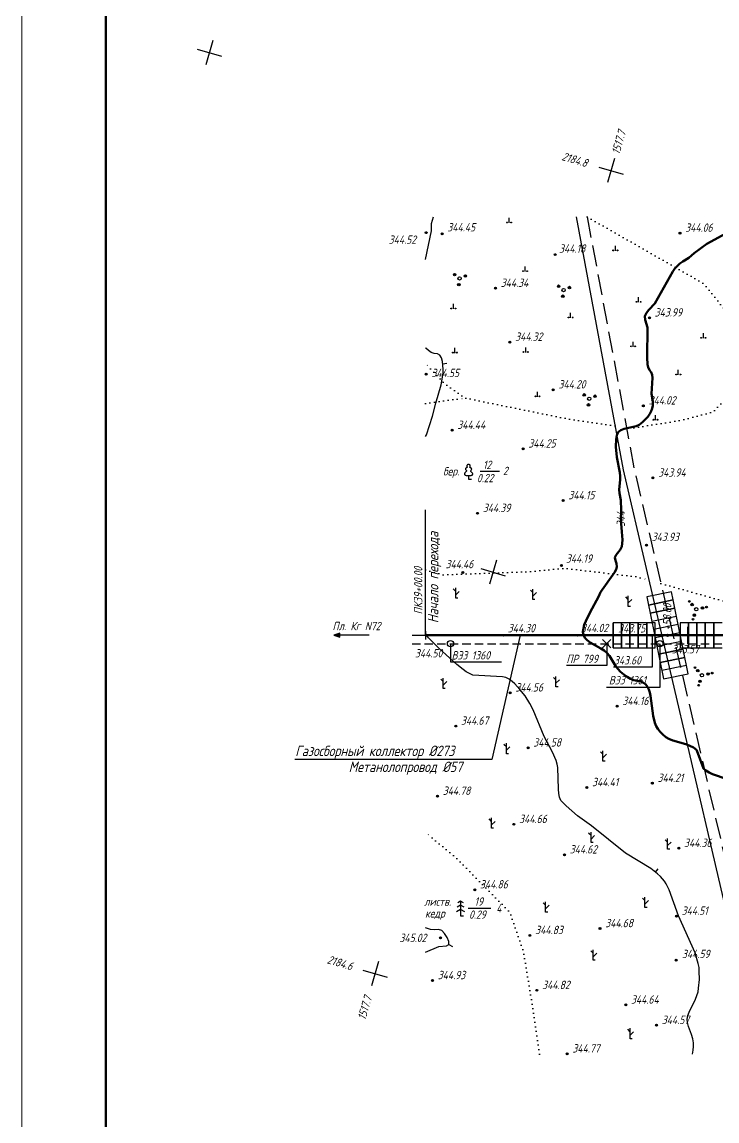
# Model space of a CAD drawing. Extents: x 27 to 1288, y -35 to 667.
# Drawn here: x 26.9 to 193, y 233.8 to 496.4 of the extents above; entities that cross this region are included whole.
import ezdxf
from ezdxf.enums import TextEntityAlignment as Align

# ---------------------------------------------------------------- set-up
doc = ezdxf.new("R2010")
doc.units = 0
for name, pattern in [('IZ_HIDDEN', [3, 2, -1]), ('ИИDash_50_20', [7, 5, -2]), ('ИИDot', [1, 0, -1])]:
    doc.linetypes.add(name, pattern=pattern)
for name, color, linetype, lineweight in [('ИИ_ГЕОЛОГИЯ_025', 7, 'Continuous', 25), ('ИИ_ГЕОСЕТКА_025', 3, 'Continuous', 25), ('ИИ_ГЕОФИЗИКА_025', 7, 'Continuous', 25), ('ИИ_ДОРОГА_025', 7, 'Continuous', 25), ('ИИ_КОНТУР_025', 7, 'ИИDot', 25), ('ИИ_ОТМЕТКА_025', 7, 'Continuous', 25), ('ИИ_ПИКЕТАЖ_025', 7, 'Continuous', 25), ('ИИ_ПРОФИЛЬ_025', 7, 'Continuous', 25), ('ИИ_РЕЛЬЕФ_025', 34, 'Continuous', 25), ('ИИ_РЕЛЬЕФ_050', 34, 'Continuous', 50), ('ИИ_ТЕКСТ_025', 7, 'Continuous', 25), ('ИИ_ТРАССА_ТРУБ_025', 7, 'Continuous', 25), ('ИИ_УГОДЬЯ_025', 7, 'Continuous', 25)]:
    doc.layers.add(name, color=color, linetype=linetype, lineweight=lineweight)
doc.layers.add('ТХ-Л', color=140, linetype='Continuous')
doc.styles.add('VNIPISIMPLEXCUR', font='simplex.shx', dxfattribs={"width": 0.8, "oblique": 15})

# ---------------------------------------------------------------- blocks, each defined once
blk = doc.blocks.new('ИИ05407')
at = {"linetype": 'Continuous', "lineweight": 25}
h = blk.add_hatch(color=0, dxfattribs=at)
edge = h.paths.add_edge_path()
edge.add_arc((-0.5, 0.1), 0.1, 0, 360)
h = blk.add_hatch(color=0, dxfattribs=at)
edge = h.paths.add_edge_path()
edge.add_arc((0.5, 0.1), 0.1, 0, 360)
at = {"color": 0, "linetype": 'Continuous', "lineweight": 25}
blk.add_lwpolyline([(0, 0), (0, 1.2)], dxfattribs=at)
for centre in [(-0.5, 0.1), (0.5, 0.1)]:
    blk.add_circle(centre, 0.1, dxfattribs=at)
blk = doc.blocks.new('PICKET')
at = {"color": 0, "linetype": 'Continuous', "lineweight": 25}
for p, q in [((-0.23, 0), (0.23, 0)), ((0, 0.23), (0, -0.23))]:
    blk.add_line(p, q, dxfattribs=at)
blk.add_circle((0, 0), 0.23, dxfattribs=at)
at = {"color": 0, "linetype": 'Continuous', "style": 'VNIPISIMPLEXCUR', "oblique": 15, "width": 0.8}
blk.add_attdef('OTMETKA', (1.25, 0.3), '', height=2, dxfattribs=at)
at = {"color": 8, "linetype": 'Continuous', "style": 'VNIPISIMPLEXCUR', "oblique": 15, "width": 0.8, "flags": 1}
blk.add_attdef('NOMER', (1.25, -2.7), '', height=2, dxfattribs=at)
blk = doc.blocks.new('ИИ05383')
at = {"color": 0, "linetype": 'Continuous', "lineweight": 25}
for points in [[(0, 1.66), (-0.59, 2.25)], [(0.5, 0), (0, 0), (0, 2.5)], [(0, 0.83), (0.83, 1.66)]]:
    blk.add_lwpolyline(points, dxfattribs=at)
blk = doc.blocks.new('ИИ053952')
at = {"linetype": 'Continuous', "lineweight": 25}
h = blk.add_hatch(color=0, dxfattribs=at)
edge = h.paths.add_edge_path()
edge.add_arc((-1.31, 2.13), 0.2, 0, 360)
h = blk.add_hatch(color=0, dxfattribs=at)
edge = h.paths.add_edge_path()
edge.add_arc((-0.79, 1.28), 0.3, 0, 360)
h = blk.add_hatch(color=0, dxfattribs=at)
edge = h.paths.add_edge_path()
edge.add_arc((1.5, 0.04), 0.3, 0, 360)
h = blk.add_hatch(color=0, dxfattribs=at)
edge = h.paths.add_edge_path()
edge.add_arc((2.5, 0.07), 0.2, 0, 360)
h = blk.add_hatch(color=0, dxfattribs=at)
edge = h.paths.add_edge_path()
edge.add_arc((-1.19, -2.2), 0.2, 0, 360)
h = blk.add_hatch(color=0, dxfattribs=at)
edge = h.paths.add_edge_path()
edge.add_arc((-0.71, -1.32), 0.3, 0, 360)
at = {"color": 0, "linetype": 'Continuous', "lineweight": 25}
for centre, radius in [((-1.31, 2.13), 0.2), ((-0.79, 1.28), 0.3), ((0, 0), 0.4), ((1.5, 0.04), 0.3), ((2.5, 0.07), 0.2), ((-1.19, -2.2), 0.2), ((-0.71, -1.32), 0.3)]:
    blk.add_circle(centre, radius, dxfattribs=at)
blk = doc.blocks.new('ИИ15001')
at = {"color": 0, "linetype": 'Continuous', "lineweight": 25}
blk.add_lwpolyline([(0, 1), (0, -1)], dxfattribs=at)
at = {"color": 0, "linetype": 'Continuous', "lineweight": 25, "style": 'VNIPISIMPLEXCUR', "oblique": 15, "width": 0.8}
blk.add_attdef('STATIONING', text='', height=2, dxfattribs=at).set_placement((0, 2), align=Align.CENTER)
at = {"color": 7, "linetype": 'Continuous', "lineweight": 25, "style": 'VNIPISIMPLEXCUR', "oblique": 15, "width": 0.8}
blk.add_attdef('HEIGHT', text='', height=2, dxfattribs=at).set_placement((0, -2), align=Align.TOP_CENTER)
blk = doc.blocks.new('ИИ15002')
at = {"linetype": 'Continuous', "lineweight": 25}
h = blk.add_hatch(color=0, dxfattribs=at)
edge = h.paths.add_edge_path()
edge.add_arc((0, 0), 0.3, 0, 360)
at = {"color": 0, "linetype": 'Continuous', "lineweight": 25}
blk.add_circle((0, 0), 0.3, dxfattribs=at)
at = {"color": 0, "linetype": 'Continuous', "style": 'VNIPISIMPLEXCUR', "oblique": 15, "width": 0.8}
blk.add_attdef('STATIONING', (1, 1.3), '', height=2, rotation=90, dxfattribs=at)
at = {"color": 7, "linetype": 'Continuous', "style": 'VNIPISIMPLEXCUR', "oblique": 15, "width": 0.8}
blk.add_attdef('HEIGHT', text='', height=2, dxfattribs=at).set_placement((0, -1.3), align=Align.TOP_CENTER)
blk = doc.blocks.new('ИИ053951')
at = {"linetype": 'Continuous', "lineweight": 25}
h = blk.add_hatch(color=0, dxfattribs=at)
edge = h.paths.add_edge_path()
edge.add_arc((-1.4, 0.53), 0.3, 0, 360)
h = blk.add_hatch(color=0, dxfattribs=at)
edge = h.paths.add_edge_path()
edge.add_arc((1.16, 0.95), 0.3, 0, 360)
h = blk.add_hatch(color=0, dxfattribs=at)
edge = h.paths.add_edge_path()
edge.add_arc((0.24, -1.48), 0.3, 0, 360)
at = {"color": 0, "linetype": 'Continuous', "lineweight": 25}
for centre, radius in [((-1.4, 0.53), 0.3), ((0, 0), 0.4), ((1.16, 0.95), 0.3), ((0.24, -1.48), 0.3)]:
    blk.add_circle(centre, radius, dxfattribs=at)
blk = doc.blocks.new('ИИ053672А')
at = {"color": 0, "linetype": 'Continuous'}
for points in [[(0.7, 3.1), (0, 3.5), (-0.7, 3.1)], [(0, 3.5), (0, 0), (0.7, 0)], [(1, 0.92), (0, 1.5), (-1, 0.92)], [(0.85, 2.01), (0, 2.5), (-0.85, 2.01)]]:
    blk.add_lwpolyline(points, dxfattribs=at)
at = {"color": 0, "linetype": 'Continuous', "style": 'VNIPISIMPLEXCUR', "oblique": 15, "width": 0.8}
blk.add_attdef('RACE1', text='', height=2, dxfattribs=at).set_placement((-2, 2.25), align=Align.RIGHT)
blk.add_attdef('HEIGHT', (2, 2.25), '', height=2, dxfattribs=at)
blk.add_attdef('DISTANCE', text='', height=2, dxfattribs=at).set_placement((8.5, 1.75), align=Align.MIDDLE_LEFT)
blk.add_attdef('RACE2', text='', height=2, dxfattribs=at).set_placement((-2, 1.25), align=Align.TOP_RIGHT)
blk.add_attdef('THICKNESS', text='', height=2, dxfattribs=at).set_placement((2, 1.25), align=Align.TOP_LEFT)
blk = doc.blocks.new('ИИ053296')
at = {"color": 0, "linetype": 'Continuous', "lineweight": 25}
blk.add_lwpolyline([(0, 0), (1, 0)], dxfattribs=at)
blk = doc.blocks.new('ИИ15008')
at = {"linetype": 'Continuous', "lineweight": 25}
blk.add_hatch(color=0, dxfattribs=at).paths.add_polyline_path([(0, 0), (1.5, -0.5), (1.5, 0.5)])
at = {"color": 0, "linetype": 'Continuous', "lineweight": 25}
blk.add_lwpolyline([(0, 0), (1.5, -0.5), (1.5, 0.5)], close=True, dxfattribs=at)
blk.add_lwpolyline([(8.5, 0), (0, 0)], dxfattribs=at)
blk = doc.blocks.new('ИИ05012')
at = {"color": 0, "linetype": 'Continuous', "flags": 128}
for points in [[(0, 3), (0, -3)], [(-3, 0), (3, 0)]]:
    blk.add_lwpolyline(points, dxfattribs=at)
blk = doc.blocks.new('ИИ053671А')
at = {"color": 0, "linetype": 'Continuous'}
blk.add_lwpolyline([(0, 0.88), (0.13, 0.88), (0.34, 0.88), (0.48, 0.88), (0.61, 0.89), (0.73, 0.91), (0.82, 0.94), (0.91, 1), (0.96, 1.07), (0.98, 1.15), (0.99, 1.23), (0.99, 1.29), (0.96, 1.38), (0.93, 1.45), (0.88, 1.52), (0.8, 1.61), (0.72, 1.69), (0.65, 1.77), (0.57, 1.84), (0.54, 1.89), (0.51, 1.93), (0.5, 1.97), (0.5, 1.99), (0.52, 2.02), (0.55, 2.05), (0.61, 2.12), (0.68, 2.2), (0.73, 2.29), (0.75, 2.37), (0.74, 2.44), (0.71, 2.52), (0.67, 2.58), (0.63, 2.62), (0.6, 2.65), (0.55, 2.68), (0.5, 2.71), (0.41, 2.76), (0.36, 2.79), (0.34, 2.81), (0.32, 2.83), (0.32, 2.85), (0.32, 2.87), (0.34, 2.89), (0.35, 2.93), (0.37, 2.97), (0.4, 3.03), (0.41, 3.1), (0.41, 3.19), (0.4, 3.25), (0.36, 3.32), (0.32, 3.38), (0.28, 3.41), (0.25, 3.44), (0.18, 3.48), (0.13, 3.49), (0.07, 3.5), (0, 3.5), (-0.07, 3.5), (-0.13, 3.49), (-0.18, 3.48), (-0.25, 3.44), (-0.28, 3.41), (-0.32, 3.38), (-0.36, 3.32), (-0.4, 3.25), (-0.41, 3.19), (-0.41, 3.1), (-0.4, 3.03), (-0.37, 2.97), (-0.35, 2.93), (-0.34, 2.89), (-0.32, 2.87), (-0.32, 2.85), (-0.32, 2.83), (-0.34, 2.81), (-0.36, 2.79), (-0.41, 2.76), (-0.5, 2.71), (-0.55, 2.68), (-0.6, 2.65), (-0.63, 2.62), (-0.67, 2.58), (-0.71, 2.52), (-0.74, 2.44), (-0.75, 2.37), (-0.73, 2.29), (-0.68, 2.2), (-0.61, 2.12), (-0.55, 2.05), (-0.52, 2.02), (-0.5, 1.99), (-0.5, 1.97), (-0.51, 1.93), (-0.54, 1.89), (-0.57, 1.84), (-0.65, 1.77), (-0.72, 1.69), (-0.8, 1.61), (-0.88, 1.52), (-0.93, 1.45), (-0.96, 1.38), (-0.99, 1.29), (-0.99, 1.23), (-0.98, 1.15), (-0.96, 1.07), (-0.91, 1), (-0.82, 0.94), (-0.73, 0.91), (-0.61, 0.89), (-0.48, 0.88), (-0.34, 0.88), (-0.13, 0.88)], close=True, dxfattribs=at)
blk.add_lwpolyline([(0, 0.88), (0, 0), (0.7, 0)], dxfattribs=at)
at = {"color": 0, "linetype": 'Continuous', "style": 'VNIPISIMPLEXCUR', "oblique": 15, "width": 0.8}
blk.add_attdef('RACE1', text='', height=2, dxfattribs=at).set_placement((-2, 2.25), align=Align.RIGHT)
blk.add_attdef('HEIGHT', (2, 2.25), '', height=2, dxfattribs=at)
blk.add_attdef('DISTANCE', text='', height=2, dxfattribs=at).set_placement((8.5, 1.75), align=Align.MIDDLE_LEFT)
blk.add_attdef('RACE2', text='', height=2, dxfattribs=at).set_placement((-2, 1.25), align=Align.TOP_RIGHT)
blk.add_attdef('THICKNESS', text='', height=2, dxfattribs=at).set_placement((2, 1.25), align=Align.TOP_LEFT)
blk = doc.blocks.new('ИИ22002')
at = {"color": 0, "linetype": 'Continuous', "lineweight": 25}
for points in [[(-1, 1), (1, -1)], [(-1, -1), (1, 1)]]:
    blk.add_lwpolyline(points, dxfattribs=at)
at = {"color": 0, "linetype": 'Continuous', "style": 'VNIPISIMPLEXCUR', "oblique": 15, "width": 0.8}
blk.add_attdef('NUMBER', (1.7, -1), '', height=2, dxfattribs=at)
blk = doc.blocks.new('ИИ22001')
at = {"color": 0, "linetype": 'Continuous', "lineweight": 25}
blk.add_circle((0, 0), 0.75, dxfattribs=at)
at = {"color": 0, "linetype": 'Continuous', "style": 'VNIPISIMPLEXCUR', "oblique": 15, "width": 0.8}
blk.add_attdef('NUMBER', (1.7, -1), '', height=2, dxfattribs=at)
blk = doc.blocks.new('Siberia.Format{29e97dca-823b-4f4a-92bd-6423e5008af1}')
at = {"layer": 'ИИ_ГЕОЛОГИЯ_025', "color": 0, "linetype": 'Continuous', "lineweight": 15}
blk.add_lwpolyline([(0, 0), (1261, 0), (1261, 594), (0, 594), (0, 0)], dxfattribs=at)
at = {"layer": 'ИИ_ГЕОЛОГИЯ_025', "color": 0, "linetype": 'Continuous', "lineweight": 60}
blk.add_lwpolyline([(20, 5), (1256, 5), (1256, 589), (20, 589), (20, 5)], dxfattribs=at)

msp = doc.modelspace()

# ---------------------------------------------------------------- linework, layer by layer
at = {"layer": 'ИИ_ГЕОФИЗИКА_025', "linetype": 'IZ_HIDDEN', "flags": 128}
msp.add_lwpolyline([(120.134, 347.863), (299.105, 347.863), (438.723, 347.861)], dxfattribs=at)
at = {"layer": 'ИИ_ГЕОФИЗИКА_025', "flags": 128}
for points in [[(129.314, 347.863), (129.314, 343.554), (141.5, 343.554)], [(166.637, 347.863), (166.637, 342.663), (157.046, 342.663)], [(179.314, 347.863), (179.314, 337.396), (166.577, 337.396)]]:
    msp.add_lwpolyline(points, dxfattribs=at)
at = {"layer": 'ИИ_ДОРОГА_025', "flags": 128}
msp.add_lwpolyline([(159.309, 449.864), (170.599, 389.382), (198.046, 271.511), (201.805, 249.789)], dxfattribs=at)
at = {"layer": 'ИИ_ДОРОГА_025', "linetype": 'ИИDash_50_20', "flags": 128}
msp.add_lwpolyline([(161.954, 449.864), (173.144, 389.916), (200.595, 272.028), (204.443, 249.789)], dxfattribs=at)
at = {"layer": 'ИИ_КОНТУР_025', "flags": 128}
for points in [[(161.954, 449.864), (189.84, 433.883), (198.043, 423.731), (197.725, 412.204), (195.627, 406.784), (191.943, 403.222), (184.456, 401.251), (172.439, 399.342), (171.355, 399.5)], [(168.636, 399.898), (158.009, 401.451), (132.82, 406.578), (127.974, 409.958), (123.416, 414.7), (123.314, 414.812)], [(123.314, 405.282), (132.82, 406.578)], [(123.314, 365.474), (127.41, 364.342), (148.189, 365.083), (156.582, 365.892), (173.908, 363.838), (176.73, 363.05)], [(179.586, 362.252), (190.68, 359.151), (223.314, 349.863), (240.977, 344.944), (246.921, 344.147), (254.809, 343.025), (262.775, 342.803), (269.538, 345.376), (272.55, 347.133)], [(150.564, 249.79), (149.264, 259.027), (146.761, 274.194), (143.508, 283.677), (130.549, 296.819), (123.314, 302.771)]]:
    msp.add_lwpolyline(points, dxfattribs=at)
at = {"layer": 'ИИ_ОТМЕТКА_025', "elevation": 343.6}
msp.add_lwpolyline([(177.494, 349.863), (177.494, 342.244), (168.253, 342.244)], dxfattribs=at)
at = {"layer": 'ИИ_ПИКЕТАЖ_025', "color": 4}
msp.add_lwpolyline([(123.314, 349.863), (123.314, 379.811)], dxfattribs=at)
at = {"layer": 'ИИ_ПРОФИЛЬ_025', "elevation": 343.57, "flags": 128}
msp.add_lwpolyline([(186.022, 347.863), (186.022, 351.863)], dxfattribs=at)
at = {"layer": 'ИИ_РЕЛЬЕФ_025'}
for points, elevation in [([(123.314, 439.678), (124.802, 446.522), (124.737, 448.244), (125.242, 449.866)], 344.5), ([(123.314, 397.4), (123.543, 397.791), (125.018, 402.217), (125.781, 405.365), (127.119, 409.7), (127.568, 412.518), (127.592, 413.437), (127.382, 415.328), (127.16, 416.194), (126.785, 416.835), (126.172, 417.121), (125.427, 417.221), (124.677, 417.468), (124.062, 417.905), (123.416, 418.462), (123.314, 418.569)], 344.5), ([(187.155, 249.79), (187.312, 250.735), (187.376, 251.595), (187.366, 252.447), (187.202, 253.435), (186.911, 254.44), (186.208, 256.406), (185.961, 257.326), (185.888, 258.175), (186.042, 259.035), (186.352, 259.815), (187.818, 262.943), (188.171, 263.777), (188.441, 264.695), (188.596, 265.579), (188.766, 267.581), (188.753, 269.593), (188.681, 270.488), (188.513, 271.428), (187.723, 273.972), (183.754, 282.807), (181.56, 289.033), (181.237, 289.718), (180.816, 290.472), (180.397, 291.109), (179.959, 291.677), (179.479, 292.226), (178.755, 292.902), (177.199, 294.146), (171.106, 297.769), (163.006, 304.353), (159.617, 306.687), (156.95, 309.101), (155.679, 310.369), (155.388, 311.165), (155.203, 312.095), (155.099, 313.12), (154.956, 318.295), (154.835, 319.066), (154.588, 319.911), (153.719, 321.916), (151.685, 325.691), (149.075, 332.032), (148.281, 333.583), (147.126, 335.388), (145.917, 336.917), (144.663, 338.244), (144.047, 338.834), (143.358, 339.345), (142.511, 339.762), (141.735, 339.953), (134.618, 340.365), (133.843, 340.721), (133.083, 341.165), (132.334, 341.683), (130.862, 342.884), (126.5, 346.822), (124.083, 349.252), (123.604, 349.923), (123.314, 350.481)], 344.5), ([(123.314, 274.139), (126.551, 275.534), (128.385, 275.694), (128.929, 275.995), (128.9, 276.688), (128.492, 277.669), (127.875, 278.644), (127.218, 279.317), (126.475, 279.531), (125.61, 279.487), (124.57, 279.585), (123.314, 279.974)], 345)]:
    msp.add_lwpolyline(points, dxfattribs=dict(at, elevation=elevation))
at = {"layer": 'ИИ_РЕЛЬЕФ_050', "elevation": 344}
msp.add_lwpolyline([(195.824, 315.363), (192.838, 316.353), (191.915, 316.716), (191.072, 317.114), (190.338, 317.562), (189.738, 318.07), (188.429, 321.667), (188.045, 322.532), (187.38, 323.042), (186.525, 323.462), (185.54, 323.818), (182.41, 324.746), (181.508, 325.091), (180.778, 325.495), (180.001, 326.125), (179.365, 326.793), (178.846, 327.485), (178.421, 328.184), (178.094, 328.98), (177.695, 330.604), (177.102, 335.427), (176.931, 336.234), (176.713, 336.896), (176.364, 337.575), (175.956, 338.079), (175.43, 338.501), (174.757, 338.801), (173.093, 339.182), (172.291, 339.483), (171.489, 339.959), (170.706, 340.527), (169.955, 341.172), (169.249, 341.878), (168.711, 342.567), (167.283, 344.939), (166.666, 345.703), (166.038, 346.237), (165.265, 346.723), (162.695, 348.137), (161.962, 348.67), (161.431, 349.29), (161.053, 349.971), (160.964, 350.694), (161.05, 351.495), (161.284, 352.36), (161.638, 353.278), (162.595, 355.225), (164.731, 359.215), (165.149, 360.162), (168.508, 364.895), (168.865, 365.588), (169.071, 366.209), (169.003, 367.03), (168.733, 367.743), (168.602, 368.456), (168.877, 369.071), (169.862, 370.305), (170.219, 371.068), (170.346, 371.826), (170.377, 372.688), (170.257, 374.609), (170.011, 377.561), (170.05, 379.777), (169.966, 382.118), (169.687, 383.803), (169.609, 384.68), (169.647, 385.449), (169.854, 387.058), (169.875, 387.911), (169.79, 388.767), (169.056, 392.426), (168.846, 394.932), (168.89, 396.73), (169.057, 397.666), (169.413, 398.51), (169.989, 398.911), (170.798, 399.19), (173.648, 399.848), (174.411, 400.191), (175.176, 400.755), (175.851, 401.401), (176.427, 402.082), (176.893, 402.751), (177.261, 403.416), (177.511, 404.086), (177.651, 404.798), (177.628, 405.695), (177.296, 407.601), (177.578, 411.364), (177.494, 412.128), (177.213, 412.734), (176.832, 413.226), (176.518, 413.947), (176.409, 414.577), (176.3, 416.213), (176.353, 423.42), (175.791, 425.218), (175.748, 426.107), (176.107, 426.881), (176.729, 427.645), (178.131, 429.166), (182.441, 436.832), (182.902, 437.476), (183.355, 438.022), (184.091, 438.701), (184.809, 439.183), (186.236, 440.027), (187.543, 441.138), (190.567, 443.405), (199.443, 448.225)], dxfattribs=at)
at = {"layer": 'ИИ_ТРАССА_ТРУБ_025', "color": 4}
msp.add_lwpolyline([(120.134, 349.863), (223.314, 349.863)], dxfattribs=at)
at = {"layer": 'ИИ_УГОДЬЯ_025'}
for points in [[(136.365, 389.048), (141.027, 389.048)], [(133.571, 284.636), (138.951, 284.636)]]:
    msp.add_lwpolyline(points, dxfattribs=at)
at = {"layer": 'ТХ-Л'}
for p, q in [((182.127, 360.26, 343.57), (176.248, 359.063, 343.57)), ((182.526, 358.3, 343.57), (182.127, 360.26, 343.57)), ((176.248, 359.063, 343.57), (176.647, 357.104, 343.57)), ((176.647, 357.104, 343.57), (182.526, 358.3, 343.57)), ((182.526, 358.3, 343.57), (176.647, 357.104, 343.57)), ((182.925, 356.34, 343.57), (182.526, 358.3, 343.57)), ((176.647, 357.104, 343.57), (177.045, 355.144, 343.57)), ((177.045, 355.144, 343.57), (182.925, 356.34, 343.57)), ((182.925, 356.34, 343.57), (177.045, 355.144, 343.57)), ((177.045, 355.144, 343.57), (177.444, 353.184, 343.57)), ((183.324, 354.38, 343.57), (182.925, 356.34, 343.57)), ((168.182, 346.863, 343.57), (168.182, 352.863, 343.57)), ((168.182, 352.863, 343.57), (168.182, 346.863, 343.57)), ((170.182, 352.863, 343.57), (168.182, 352.863, 343.57)), ((170.182, 346.863, 343.57), (170.182, 352.863, 343.57)), ((170.182, 352.863, 343.57), (170.182, 346.863, 343.57)), ((172.182, 352.863, 343.57), (170.182, 352.863, 343.57)), ((170.182, 346.863, 343.57), (170.182, 352.863, 343.57)), ((170.182, 352.863, 343.57), (170.182, 346.863, 343.57)), ((174.182, 352.863, 343.57), (172.182, 352.863, 343.57)), ((172.182, 346.863, 343.57), (172.182, 352.863, 343.57)), ((172.182, 352.863, 343.57), (172.182, 346.863, 343.57)), ((174.182, 352.863, 343.57), (172.182, 352.863, 343.57)), ((172.182, 346.863, 343.57), (172.182, 352.863, 343.57)), ((172.182, 352.863, 343.57), (172.182, 346.863, 343.57)), ((174.722, 352.863, 343.57), (172.722, 352.863, 343.57)), ((174.182, 346.863, 343.57), (174.182, 352.863, 343.57)), ((174.182, 352.863, 343.57), (174.182, 346.863, 343.57)), ((176.182, 352.863, 343.57), (174.182, 352.863, 343.57)), ((174.182, 346.863, 343.57), (174.182, 352.863, 343.57)), ((174.182, 352.863, 343.57), (174.182, 346.863, 343.57)), ((176.182, 346.863, 343.57), (176.182, 352.863, 343.57)), ((176.182, 352.863, 343.57), (176.182, 346.863, 343.57)), ((178.182, 352.863, 343.57), (176.182, 352.863, 343.57)), ((183.324, 354.38, 343.57), (177.444, 353.184, 343.57)), ((177.444, 353.184, 343.57), (177.843, 351.224, 343.57)), ((183.723, 352.421, 343.57), (177.843, 351.224, 343.57)), ((178.182, 346.863, 343.57), (178.182, 352.863, 343.57)), ((183.723, 352.421, 343.57), (183.324, 354.38, 343.57)), ((184.121, 350.461, 343.57), (183.723, 352.421, 343.57)), ((184.182, 352.863, 343.57), (184.182, 346.863, 343.57)), ((186.182, 352.863, 343.57), (184.182, 352.863, 343.57)), ((186.182, 346.863, 343.57), (186.182, 352.863, 343.57)), ((186.182, 352.863, 343.57), (186.182, 346.863, 343.57)), ((188.182, 352.863, 343.57), (186.182, 352.863, 343.57)), ((188.182, 346.863, 343.57), (188.182, 352.863, 343.57)), ((188.182, 352.863, 343.57), (188.182, 346.863, 343.57)), ((190.182, 352.863, 343.57), (188.182, 352.863, 343.57)), ((190.182, 346.863, 343.57), (190.182, 352.863, 343.57)), ((190.182, 352.863, 343.57), (190.182, 346.863, 343.57)), ((192.182, 352.863, 343.57), (190.182, 352.863, 343.57)), ((192.182, 346.863, 343.57), (192.182, 352.863, 343.57)), ((192.182, 352.863, 343.57), (192.182, 346.863, 343.57)), ((194.182, 352.863, 343.57), (192.182, 352.863, 343.57)), ((177.843, 351.224, 343.57), (178.242, 349.264, 343.57)), ((184.121, 350.461, 343.57), (178.242, 349.264, 343.57)), ((184.52, 348.501, 343.57), (184.121, 350.461, 343.57)), ((168.182, 346.863, 343.57), (170.182, 346.863, 343.57)), ((170.182, 346.863, 343.57), (172.182, 346.863, 343.57)), ((172.182, 346.863, 343.57), (174.182, 346.863, 343.57)), ((172.182, 346.863, 343.57), (174.182, 346.863, 343.57)), ((172.722, 346.863, 343.57), (174.722, 346.863, 343.57)), ((174.182, 346.863, 343.57), (176.182, 346.863, 343.57)), ((176.182, 346.863, 343.57), (178.182, 346.863, 343.57)), ((178.242, 349.264, 343.57), (178.641, 347.304, 343.57)), ((178.641, 347.304, 343.57), (184.52, 348.501, 343.57)), ((178.641, 347.304, 343.57), (179.04, 345.345, 343.57)), ((184.182, 346.863, 343.57), (186.182, 346.863, 343.57)), ((184.919, 346.541, 343.57), (184.52, 348.501, 343.57)), ((186.182, 346.863, 343.57), (188.182, 346.863, 343.57)), ((188.182, 346.863, 343.57), (190.182, 346.863, 343.57)), ((190.182, 346.863, 343.57), (192.182, 346.863, 343.57)), ((192.182, 346.863, 343.57), (194.182, 346.863, 343.57)), ((179.04, 345.345, 343.57), (184.919, 346.541, 343.57)), ((184.919, 346.541, 343.57), (179.04, 345.345, 343.57)), ((179.04, 345.345, 343.57), (179.438, 343.385, 343.57)), ((179.438, 343.385, 343.57), (185.318, 344.581, 343.57)), ((185.318, 344.581, 343.57), (179.438, 343.385, 343.57)), ((185.318, 344.581, 343.57), (184.919, 346.541, 343.57)), ((185.717, 342.622, 343.57), (185.318, 344.581, 343.57)), ((179.438, 343.385, 343.57), (179.837, 341.425, 343.57)), ((185.717, 342.622, 343.57), (179.837, 341.425, 343.57)), ((179.837, 341.425, 343.57), (180.236, 339.465, 343.57)), ((186.116, 340.662, 343.57), (185.717, 342.622, 343.57)), ((180.236, 339.465, 343.57), (186.116, 340.662, 343.57))]:
    msp.add_line(p, q, dxfattribs=at)
at = {"layer": 'ТХ-Л', "flags": 128}
msp.add_lwpolyline([(145.96, 349.863), (139.181, 320.216), (92.092, 320.216)], dxfattribs=at)
at = {"layer": 'ТХ-Л', "lineweight": 70, "ltscale": 100}
msp.add_lwpolyline([(123.314, 349.863), (223.314, 349.863)], dxfattribs=at)

# ---------------------------------------------------------------- block references
at = {"layer": 'ИИ_ГЕОЛОГИЯ_025', "linetype": 'Continuous'}
msp.add_blockref('Siberia.Format{29e97dca-823b-4f4a-92bd-6423e5008af1}', (26.948, 34.242), dxfattribs=at)
at = {"layer": 'ИИ_ГЕОСЕТКА_025', "rotation": 343.6268088678422}
for p in [(71.71, 489.09), (167.655, 460.9), (139.466, 364.956), (111.277, 269.011)]:
    msp.add_blockref('ИИ05012', p, dxfattribs=at)
at = {"layer": 'ИИ_ГЕОФИЗИКА_025'}
ref = msp.add_blockref('ИИ22001', (129.314, 347.863), dxfattribs=dict(at, rotation=359.9998644233977))
ref.add_attrib('NUMBER', 'ВЭЗ 1360', (129.572, 344.081), dxfattribs={"layer": '0', "color": 0, "height": 2, "style": 'VNIPISIMPLEXCUR', "oblique": 15, "width": 0.8})
ref = msp.add_blockref('ИИ22002', (166.637, 347.863), dxfattribs=dict(at, rotation=359.9998644233977))
ref.add_attrib('NUMBER', 'ПР 799', (156.995, 343.225), dxfattribs={"layer": '0', "color": 0, "linetype": 'Continuous', "height": 2, "style": 'VNIPISIMPLEXCUR', "oblique": 15, "width": 0.8})
ref = msp.add_blockref('ИИ22001', (179.314, 347.863), dxfattribs=dict(at, rotation=359.9998644233977))
ref.add_attrib('NUMBER', 'ВЭЗ 1361', (167.151, 338.142), dxfattribs={"layer": '0', "color": 0, "height": 2, "style": 'VNIPISIMPLEXCUR', "oblique": 15, "width": 0.8})
at = {"layer": 'ИИ_ОТМЕТКА_025'}
ref = msp.add_blockref('PICKET', (127.3, 445.793, 344.45), dxfattribs=dict(at, rotation=359.9998644233977))
ref.add_attrib('OTMETKA', '344.45', (128.561, 446.37, 344.45), dxfattribs={"layer": '0', "color": 0, "linetype": 'Continuous', "height": 2, "rotation": 359.99986, "style": 'VNIPISIMPLEXCUR', "oblique": 15, "width": 0.8})
at = {"layer": 'ИИ_ОТМЕТКА_025', "rotation": 359.9998644233977}
for p, values in [((184.137, 445.979, 344.06), {'OTMETKA': '344.06'}), ((140.055, 432.801, 344.34), {'OTMETKA': '344.34'}), ((176.826, 425.729, 343.99), {'OTMETKA': '343.99'}), ((143.515, 419.923, 344.32), {'OTMETKA': '344.32'}), ((153.854, 408.537, 344.2), {'OTMETKA': '344.20'}), ((175.383, 404.711, 344.02), {'OTMETKA': '344.02'}), ((129.689, 398.867, 344.44), {'OTMETKA': '344.44'}), ((146.661, 394.412, 344.25), {'OTMETKA': '344.25'}), ((177.681, 387.466, 343.94), {'OTMETKA': '343.94'}), ((156.228, 382.064, 344.15), {'OTMETKA': '344.15'}), ((135.789, 379.012, 344.39), {'OTMETKA': '344.39'}), ((143.571, 336.123, 344.56), {'OTMETKA': '344.56'}), ((169.124, 332.906, 344.16), {'OTMETKA': '344.16'}), ((130.559, 328.185, 344.67), {'OTMETKA': '344.67'}), ((147.841, 322.967, 344.58), {'OTMETKA': '344.58'}), ((161.88, 313.501, 344.41), {'OTMETKA': '344.41'}), ((177.532, 314.52, 344.21), {'OTMETKA': '344.21'}), ((126.22, 311.429, 344.78), {'OTMETKA': '344.78'}), ((144.464, 304.703, 344.66), {'OTMETKA': '344.66'}), ((156.541, 297.424, 344.62), {'OTMETKA': '344.62'}), ((183.857, 298.976, 344.36), {'OTMETKA': '344.36'}), ((135.106, 289.067, 344.86), {'OTMETKA': '344.86'}), ((183.285, 282.77, 344.51), {'OTMETKA': '344.51'}), ((165.027, 279.797, 344.68), {'OTMETKA': '344.68'}), ((148.299, 278.166, 344.83), {'OTMETKA': '344.83'}), ((125.006, 267.382, 344.93), {'OTMETKA': '344.93'}), ((149.964, 265.034, 344.82), {'OTMETKA': '344.82'}), ((171.171, 261.545, 344.64), {'OTMETKA': '344.64'}), ((178.538, 256.68, 344.57), {'OTMETKA': '344.57'}), ((157.181, 249.865, 344.77), {'OTMETKA': '344.77'})]:
    msp.add_blockref('PICKET', p, dxfattribs=at).add_auto_attribs(values)
at = {"layer": 'ИИ_ОТМЕТКА_025'}
ref = msp.add_blockref('PICKET', (123.505, 446.075, 344.52), dxfattribs=dict(at, zscale=0.2, rotation=359.9998644233977))
ref.add_attrib('OTMETKA', '344.52', (114.546, 443.409, 344.52), dxfattribs={"layer": '0', "color": 0, "linetype": 'Continuous', "height": 2, "rotation": 359.99986, "style": 'VNIPISIMPLEXCUR', "oblique": 15, "width": 0.8})
ref = msp.add_blockref('PICKET', (154.335, 440.821, 344.18), dxfattribs=dict(at, rotation=359.9998644233977))
ref.add_attrib('OTMETKA', '344.18', (155.26, 441.276, 344.18), dxfattribs={"layer": '0', "color": 0, "linetype": 'Continuous', "height": 2, "rotation": 359.99986, "style": 'VNIPISIMPLEXCUR', "oblique": 15, "width": 0.8})
ref = msp.add_blockref('PICKET', (123.51, 412.283, 344.55), dxfattribs=dict(at, rotation=359.9998644233977))
ref.add_attrib('OTMETKA', '344.55', (124.764, 411.556, 344.55), dxfattribs={"layer": '0', "color": 0, "linetype": 'Continuous', "height": 2, "rotation": 359.99986, "style": 'VNIPISIMPLEXCUR', "oblique": 15, "width": 0.8})
ref = msp.add_blockref('PICKET', (176.123, 371.392, 343.93), dxfattribs=dict(at, rotation=359.9998644233977))
ref.add_attrib('OTMETKA', '343.93', (177.373, 372.386, 343.93), dxfattribs={"layer": '0', "color": 0, "linetype": 'Continuous', "height": 2, "rotation": 359.99986, "style": 'VNIPISIMPLEXCUR', "oblique": 15, "width": 0.8})
ref = msp.add_blockref('PICKET', (132.286, 364.861, 344.46), dxfattribs=dict(at, rotation=359.9998644233977))
ref.add_attrib('OTMETKA', '344.46', (128.13, 365.879, 344.46), dxfattribs={"layer": '0', "color": 0, "linetype": 'Continuous', "height": 2, "rotation": 359.99986, "style": 'VNIPISIMPLEXCUR', "oblique": 15, "width": 0.8})
ref = msp.add_blockref('PICKET', (155.796, 366.547, 344.19), dxfattribs=dict(at, rotation=359.9998644233977))
ref.add_attrib('OTMETKA', '344.19', (156.875, 367.199, 344.19), dxfattribs={"layer": '0', "color": 0, "linetype": 'Continuous', "height": 2, "rotation": 359.99986, "style": 'VNIPISIMPLEXCUR', "oblique": 15, "width": 0.8})
ref = msp.add_blockref('PICKET', (142.008, 349.863, 344.3), dxfattribs=dict(at, rotation=359.9998644233977))
ref.add_attrib('OTMETKA', '344.30', (142.999, 350.576, 344.3), dxfattribs={"layer": '0', "color": 0, "linetype": 'Continuous', "height": 2, "rotation": 359.99986, "style": 'VNIPISIMPLEXCUR', "oblique": 15, "width": 0.8})
ref = msp.add_blockref('PICKET', (159.686, 349.863, 344.02), dxfattribs=dict(at, rotation=359.9998644233977))
ref.add_attrib('OTMETKA', '344.02', (160.492, 350.618, 344.02), dxfattribs={"layer": '0', "color": 0, "linetype": 'Continuous', "height": 2, "rotation": 359.99986, "style": 'VNIPISIMPLEXCUR', "oblique": 15, "width": 0.8})
ref = msp.add_blockref('PICKET', (177.289, 349.863, 343.75), dxfattribs=dict(at, rotation=359.9998644233977))
ref.add_attrib('OTMETKA', '343.75', (169.348, 350.527, 343.75), dxfattribs={"layer": '0', "color": 0, "linetype": 'Continuous', "height": 2, "rotation": 359.99986, "style": 'VNIPISIMPLEXCUR', "oblique": 15, "width": 0.8})
ref = msp.add_blockref('PICKET', (177.494, 349.863, 343.6), dxfattribs=dict(at, rotation=359.9998644233977))
ref.add_attrib('OTMETKA', '343.60', (168.354, 342.882, 343.6), dxfattribs={"layer": '0', "color": 0, "linetype": 'Continuous', "height": 2, "rotation": 359.99986, "style": 'VNIPISIMPLEXCUR', "oblique": 15, "width": 0.8})
ref = msp.add_blockref('PICKET', (126.933, 277.548, 345.02), dxfattribs=dict(at, rotation=359.9998644233977))
ref.add_attrib('OTMETKA', '345.02', (117.122, 276.562, 345.02), dxfattribs={"layer": '0', "color": 0, "linetype": 'Continuous', "height": 2, "rotation": 359.99986, "style": 'VNIPISIMPLEXCUR', "oblique": 15, "width": 0.8})
ref = msp.add_blockref('PICKET', (183.22, 272.232, 344.59), dxfattribs=dict(at, rotation=359.9998644233977))
ref.add_attrib('OTMETKA', '344.59', (184.608, 272.726, 344.59), dxfattribs={"layer": '0', "color": 0, "linetype": 'Continuous', "height": 2, "rotation": 359.99986, "style": 'VNIPISIMPLEXCUR', "oblique": 15, "width": 0.8})
at = {"layer": 'ИИ_ПИКЕТАЖ_025', "color": 4}
ref = msp.add_blockref('ИИ15001', (123.314, 349.863, 344.5), dxfattribs=dict(at, rotation=359.9999996478422))
ref.add_attrib('STATIONING', 'ПК39+00.00', dxfattribs={"layer": '0', "color": 0, "linetype": 'Continuous', "lineweight": 25, "height": 2, "rotation": 90, "style": 'VNIPISIMPLEXCUR', "oblique": 15, "width": 0.8}).set_placement((122.589, 360.539, 172.25), align=Align.CENTER)
ref.add_attrib('HEIGHT', '344.50', dxfattribs={"layer": '0', "color": 7, "linetype": 'Continuous', "lineweight": 25, "height": 2, "rotation": 360, "style": 'VNIPISIMPLEXCUR', "oblique": 15, "width": 0.8}).set_placement((124.081, 346.567, 172.25), align=Align.TOP_CENTER)
ref = msp.add_blockref('ИИ15002', (181.182, 349.863, 343.57), dxfattribs=dict(at, rotation=359.9976422011755))
ref.add_attrib('STATIONING', '+58.00', (182.088, 351.044, 343.57), dxfattribs={"layer": '0', "color": 0, "linetype": 'Continuous', "height": 2, "rotation": 89.99764, "style": 'VNIPISIMPLEXCUR', "oblique": 15, "width": 0.8})
ref.add_attrib('HEIGHT', '343.57', dxfattribs={"layer": '0', "color": 7, "linetype": 'Continuous', "height": 2, "rotation": 359.99764, "style": 'VNIPISIMPLEXCUR', "oblique": 15, "width": 0.8}).set_placement((185.411, 347.549, 343.57), align=Align.TOP_CENTER)
at = {"layer": 'ИИ_РЕЛЬЕФ_025'}
for p, rotation in [((127.45, 414.713, 344.5), 9.402879309999971), ((178.302, 293.265, 344.5), 51.36269324999999), ((128.929, 275.995, 345), 328.4921497645154)]:
    msp.add_blockref('ИИ053296', p, dxfattribs=dict(at, rotation=rotation))
at = {"layer": 'ИИ_ТЕКСТ_025', "rotation": 359.9998644233977}
msp.add_blockref('ИИ15008', (101.411, 349.901), dxfattribs=at)
at = {"layer": 'ИИ_УГОДЬЯ_025'}
for name, p, rotation in [('ИИ05407', (143.319, 448.416), 359.9998644233977), ('ИИ05407', (168.7, 441.732), 359.9998644233977), ('ИИ053951', (131.492, 435.149), 343.6268088678422), ('ИИ05407', (147.134, 436.783), 359.9998644233977), ('ИИ053951', (156.345, 432.369), 343.6268088678422), ('ИИ05407', (130.001, 427.855), 359.9998644233977), ('ИИ05407', (174.245, 429.448), 359.9998644233977), ('ИИ05407', (158.003, 425.689), 359.9998644233977), ('ИИ05407', (189.715, 420.863), 359.9998644233977), ('ИИ05407', (130.355, 417.317), 359.9998644233977), ('ИИ05407', (147.276, 417.454), 359.9998644233977), ('ИИ05407', (172.931, 418.818), 359.9998644233977), ('ИИ05407', (183.73, 412.069), 359.9998644233977), ('ИИ05407', (150.102, 406.868), 359.9998644233977), ('ИИ053951', (162.457, 406.406), 343.6268088678422), ('ИИ05407', (178.279, 401.274), 359.9998644233977), ('ИИ05383', (130.579, 358.71), 359.9998644233977), ('ИИ05383', (148.992, 358.401), 359.9998644233977), ('ИИ05383', (171.796, 356.782), 359.9998644233977), ('ИИ053952', (188.035, 356.088), 10.27661536718861), ('ИИ053952', (189.385, 340.305), 10.27661536718861), ('ИИ05383', (127.572, 337.15), 359.9998644233977), ('ИИ05383', (154.512, 337.558), 359.9998644233977), ('ИИ05383', (142.653, 321.555), 359.9998644233977), ('ИИ05383', (165.74, 319.774), 359.9998644233977), ('ИИ05383', (139.12, 303.742), 359.9998644233977), ('ИИ05383', (162.907, 300.356), 359.9998644233977), ('ИИ05383', (181.19, 298.77), 359.9998644233977), ('ИИ05383', (175.766, 284.817), 359.9998644233977), ('ИИ05383', (152.04, 283.697), 359.9998644233977), ('ИИ05383', (163.409, 272.221), 359.9998644233977), ('ИИ05383', (172.234, 253.47), 359.9998644233977)]:
    msp.add_blockref(name, p, dxfattribs=dict(at, rotation=rotation))
ref = msp.add_blockref('ИИ053671А', (133.631, 387.189), dxfattribs=dict(at, zscale=0.5, rotation=0.0001422011754987436))
ref.add_attrib('RACE1', 'бер.', dxfattribs={"layer": '0', "color": 0, "linetype": 'Continuous', "height": 2, "rotation": 0.00014, "style": 'VNIPISIMPLEXCUR', "oblique": 15, "width": 0.8}).set_placement((131.378, 388.043), align=Align.RIGHT)
ref.add_attrib('HEIGHT', '12', (137.071, 389.592), dxfattribs={"layer": '0', "color": 0, "linetype": 'Continuous', "height": 2, "rotation": 0.00014, "style": 'VNIPISIMPLEXCUR', "oblique": 15, "width": 0.8})
ref.add_attrib('THICKNESS', '0.22', dxfattribs={"layer": '0', "color": 0, "linetype": 'Continuous', "height": 2, "rotation": 0.00014, "style": 'VNIPISIMPLEXCUR', "oblique": 15, "width": 0.8}).set_placement((135.631, 388.439), align=Align.TOP_LEFT)
ref.add_attrib('DISTANCE', '2', dxfattribs={"layer": '0', "color": 0, "linetype": 'Continuous', "height": 2, "rotation": 0.00014, "style": 'VNIPISIMPLEXCUR', "oblique": 15, "width": 0.8}).set_placement((141.846, 389.15), align=Align.MIDDLE_LEFT)
ref = msp.add_blockref('ИИ053672А', (131.742, 282.866), dxfattribs=dict(at, rotation=359.9998644233977))
ref.add_attrib('RACE1', 'листв.', dxfattribs={"layer": '0', "color": 0, "linetype": 'Continuous', "height": 2, "rotation": 359.99986, "style": 'VNIPISIMPLEXCUR', "oblique": 15, "width": 0.8}).set_placement((129.448, 285.235), align=Align.RIGHT)
ref.add_attrib('RACE2', 'кедр', dxfattribs={"layer": '0', "color": 0, "linetype": 'Continuous', "height": 2, "rotation": 359.99986, "style": 'VNIPISIMPLEXCUR', "oblique": 15, "width": 0.8}).set_placement((127.957, 284.416), align=Align.TOP_RIGHT)
ref.add_attrib('HEIGHT', '19', (135.025, 285.244), dxfattribs={"layer": '0', "color": 0, "linetype": 'Continuous', "height": 2, "rotation": 359.99986, "style": 'VNIPISIMPLEXCUR', "oblique": 15, "width": 0.8})
ref.add_attrib('THICKNESS', '0.29', dxfattribs={"layer": '0', "color": 0, "linetype": 'Continuous', "height": 2, "rotation": 359.99986, "style": 'VNIPISIMPLEXCUR', "oblique": 15, "width": 0.8}).set_placement((133.742, 284.116), align=Align.TOP_LEFT)
ref.add_attrib('DISTANCE', '4', dxfattribs={"layer": '0', "color": 0, "linetype": 'Continuous', "height": 2, "rotation": 359.99986, "style": 'VNIPISIMPLEXCUR', "oblique": 15, "width": 0.8}).set_placement((140.242, 284.616), align=Align.MIDDLE_LEFT)

# ---------------------------------------------------------------- texts
at = {"layer": 'ИИ_ГЕОСЕТКА_025', "color": 7, "style": 'VNIPISIMPLEXCUR', "oblique": 15, "width": 0.8}
for s, rotation, p in [('1517.7', 73.62681, (169.662, 464.632)), ('2184.8', 343.62681, (155.741, 463.446)), ('2184.6', 343.62681, (99.679, 271.524)), ('1517.7', 73.62681, (108.978, 257.805))]:
    msp.add_text(s, height=2, rotation=rotation, dxfattribs=at).set_placement(p)
at = {"layer": 'ИИ_РЕЛЬЕФ_025', "style": 'VNIPISIMPLEXCUR', "oblique": 15, "width": 0.8}
msp.add_text('344', height=2, rotation=89.00244, dxfattribs=at).set_placement((170.013, 377.654, 344), align=Align.MIDDLE)
at = {"layer": 'ИИ_ТЕКСТ_025', "style": 'VNIPISIMPLEXCUR', "oblique": 15, "width": 0.8}
msp.add_text('Пл. Кг N72', height=2, rotation=359.99986, dxfattribs=at).set_placement((101.119, 351.074))
at = {"layer": 'ТХ-Л', "style": 'VNIPISIMPLEXCUR', "oblique": 15, "width": 0.8}
msp.add_text('Начало перехода', height=2.5, rotation=90, dxfattribs=at).set_placement((126.426, 352.738, -343.62))
for s, p in [('Газосборный коллектор %%C273', (92.226, 320.999)), ('Метанолопровод %%C57', (104.988, 317.188))]:
    msp.add_text(s, height=2.5, dxfattribs=at).set_placement(p)

doc.saveas('drawing.dxf')
